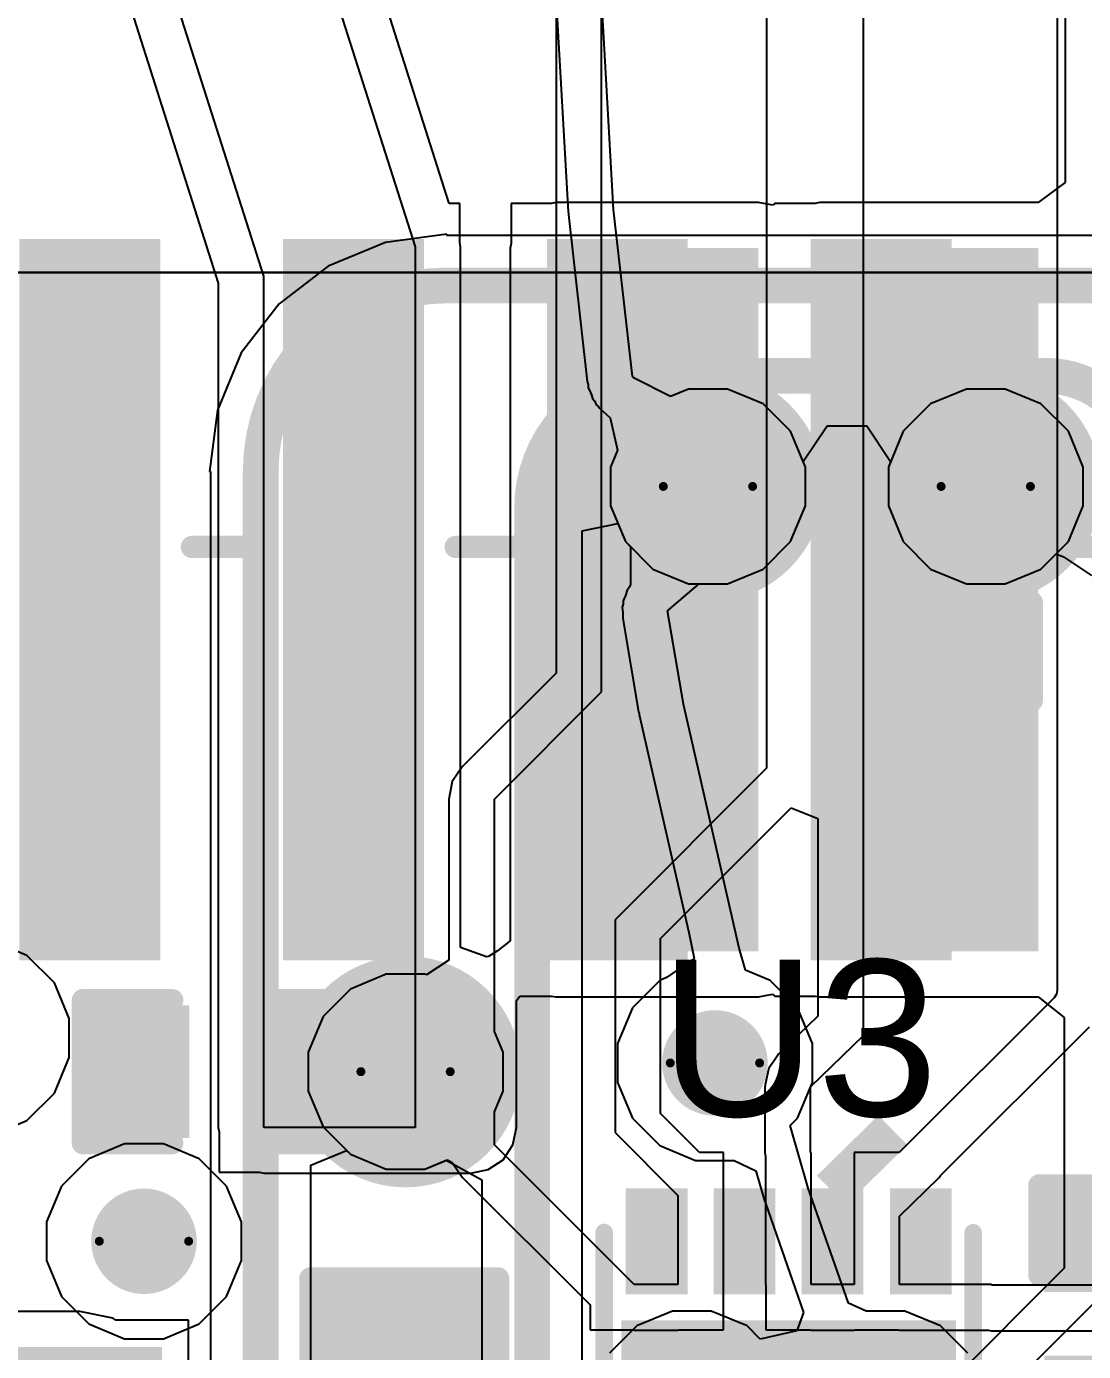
# Model space of a CAD drawing. Header units: inches. Extents: x -30 to 282, y -86 to 78.
# Drawn here: x -18.51 to -12.5, y -53.89 to -46.35 of the extents above; entities that cross this region are included whole.
import ezdxf

# ---------------------------------------------------------------- set-up
doc = ezdxf.new("R2010")
doc.units = ezdxf.units.IN
for name, color, linetype in [('Board Outline', 216, 'Continuous'), ('Bottom Layer', 5, 'Continuous'), ('Bottom Overlay', 54, 'Continuous'), ('Bottom Paste', 16, 'Continuous'), ('Bottom Solder', 6, 'Continuous'), ('Dimensions', 6, 'Continuous'), ('Drill Drawing', 1, 'Continuous'), ('GND 01', 76, 'Continuous'), ('GND 02', 16, 'Continuous'), ('Pad Holes', 156, 'Continuous'), ('PWR', 156, 'Continuous'), ('SIG 01', 90, 'Continuous'), ('Top Layer', 1, 'Continuous'), ('Top Overlay', 2, 'Continuous'), ('Top Paste', 8, 'Continuous'), ('Top Solder', 216, 'Continuous'), ('Via Holes', 16, 'Continuous')]:
    doc.layers.add(name, color=color, linetype=linetype)
doc.styles.add('Arial', font='', dxfattribs={"height": 0.2})
doc.styles.get('Arial').set_extended_font_data('Arial')

# ---------------------------------------------------------------- blocks, each defined once
blk = doc.blocks.new('C___0402_B_13')
at = {"layer": 'Bottom Layer'}
for points in [[(-0.2413, 0.3175), (-0.2413, -0.3175), (-0.6985, -0.3175), (-0.6985, 0.3175)], [(0.6985, 0.3175), (0.6985, -0.3175), (0.2413, -0.3175), (0.2413, 0.3175)]]:
    blk.add_hatch(color=5, dxfattribs=at).paths.add_polyline_path(points)
at = {"layer": 'Bottom Paste'}
for points in [[(-0.2413, 0.3175), (-0.2413, -0.3175), (-0.6985, -0.3175), (-0.6985, 0.3175)], [(0.6985, 0.3175), (0.6985, -0.3175), (0.2413, -0.3175), (0.2413, 0.3175)]]:
    blk.add_hatch(color=16, dxfattribs=at).paths.add_polyline_path(points)
at = {"layer": 'Bottom Solder'}
for points in [[(-0.1813, 0.3775), (-0.1813, -0.3775), (-0.7585, -0.3775), (-0.7585, 0.3775)], [(0.7585, 0.3775), (0.7585, -0.3775), (0.1813, -0.3775), (0.1813, 0.3775)]]:
    blk.add_hatch(color=6, dxfattribs=at).paths.add_polyline_path(points)
at = {"layer": 'Bottom Overlay', "const_width": 0.127}
for points in [[(-0.7874, 0.4064), (-0.2794, 0.4064)], [(-0.7874, -0.4064), (-0.7874, 0.4064)], [(0.2794, 0.4064), (0.7874, 0.4064)], [(0.7874, -0.4064), (0.7874, 0.4064)], [(-0.7874, -0.4064), (-0.2794, -0.4064)], [(0.2794, -0.4064), (0.7874, -0.4064)]]:
    blk.add_lwpolyline(points, dxfattribs=at)
at = {"layer": 'Bottom Overlay', "const_width": 0.0635}
for points in [[(-0.8191, 0.4064, 1), (-0.7556, 0.4064, 1)], [(-0.8191, 0.4064, 1), (-0.7556, 0.4064, 1)], [(-0.3111, 0.4064, 1), (-0.2477, 0.4064, 1)], [(0.2477, 0.4064, 1), (0.3111, 0.4064, 1)], [(0.7556, 0.4064, 1), (0.8191, 0.4064, 1)], [(0.7556, 0.4064, 1), (0.8191, 0.4064, 1)], [(-0.8191, -0.4064, 1), (-0.7556, -0.4064, 1)], [(-0.8191, -0.4064, 1), (-0.7556, -0.4064, 1)], [(-0.3111, -0.4064, 1), (-0.2477, -0.4064, 1)], [(0.2477, -0.4064, 1), (0.3111, -0.4064, 1)], [(0.7556, -0.4064, 1), (0.8191, -0.4064, 1)], [(0.7556, -0.4064, 1), (0.8191, -0.4064, 1)]]:
    blk.add_lwpolyline(points, format="xyb", close=True, dxfattribs=at)
blk = doc.blocks.new('B6B_ZR_SM4_TF_LF__SN__B_37')
at = {"layer": 'Bottom Layer'}
for points in [[(-4.1001, 3.2749), (-3.4001, 3.2749), (-3.4001, -0.725), (-4.1001, -0.725)], [(-2.5999, 3.2749), (-1.8999, 3.2749), (-1.8999, -0.725), (-2.5999, -0.725)], [(-1.1001, 3.2749), (-0.4001, 3.2749), (-0.4001, -0.725), (-1.1001, -0.725)], [(0.4001, 3.2749), (1.1001, 3.2749), (1.1001, -0.725), (0.4001, -0.725)]]:
    blk.add_hatch(color=5, dxfattribs=at).paths.add_polyline_path(points)
at = {"layer": 'Bottom Overlay'}
blk.add_hatch(color=54, dxfattribs=at).paths.add_polyline_path([(-4.5936, 1.7095), (-4.5936, 1.4174), (-4.4031, 1.4174), (-4.4031, 1.7095)])
at = {"layer": 'Bottom Paste'}
for points in [[(-4.1001, 3.2749), (-3.4001, 3.2749), (-3.4001, -0.725), (-4.1001, -0.725)], [(-2.5999, 3.2749), (-1.8999, 3.2749), (-1.8999, -0.725), (-2.5999, -0.725)], [(-1.1001, 3.2749), (-0.4001, 3.2749), (-0.4001, -0.725), (-1.1001, -0.725)], [(0.4001, 3.2749), (1.1001, 3.2749), (1.1001, -0.725), (0.4001, -0.725)]]:
    blk.add_hatch(color=16, dxfattribs=at).paths.add_polyline_path(points)
at = {"layer": 'Bottom Solder'}
for points in [[(-4.1509, 3.3257), (-3.3493, 3.3257), (-3.3493, -0.7758), (-4.1509, -0.7758)], [(-2.6507, 3.3257), (-1.8491, 3.3257), (-1.8491, -0.7758), (-2.6507, -0.7758)], [(-1.1509, 3.3257), (-0.3493, 3.3257), (-0.3493, -0.7758), (-1.1509, -0.7758)], [(0.3493, 3.3257), (1.1509, 3.3257), (1.1509, -0.7758), (0.3493, -0.7758)]]:
    blk.add_hatch(color=6, dxfattribs=at).paths.add_polyline_path(points)
at = {"layer": 'Bottom Overlay', "const_width": 0.127}
for points in [[(-4.6063, 1.8492), (-4.6063, 1.2904)], [(-4.3269, 1.5698), (-4.6063, 1.8492)], [(-4.3269, 1.5698), (-4.6063, 1.2904)], [(-4.3311, 0.9749), (-6, 0.9749)], [(-2.8311, 0.9749), (-3.1688, 0.9749)], [(-1.3311, 0.9749), (-1.6689, 0.9749)], [(0.1689, 0.9749), (-0.1689, 0.9749)]]:
    blk.add_lwpolyline(points, dxfattribs=at)
at = {"layer": 'Bottom Overlay', "const_width": 0.0635}
for points in [[(-4.638, 1.8492, 1), (-4.5745, 1.8492, 1)], [(-4.638, 1.8492, 1), (-4.5745, 1.8492, 1)], [(-4.3586, 1.5698, 1), (-4.2951, 1.5698, 1)], [(-4.3586, 1.5698, 1), (-4.2951, 1.5698, 1)], [(-4.638, 1.2904, 1), (-4.5745, 1.2904, 1)], [(-4.638, 1.2904, 1), (-4.5745, 1.2904, 1)], [(-4.3628, 0.9749, 1), (-4.2993, 0.9749, 1)], [(-3.2006, 0.9749, 1), (-3.1371, 0.9749, 1)], [(-2.8628, 0.9749, 1), (-2.7993, 0.9749, 1)], [(-1.7006, 0.9749, 1), (-1.6371, 0.9749, 1)], [(-1.3628, 0.9749, 1), (-1.2993, 0.9749, 1)], [(-0.2006, 0.9749, 1), (-0.1371, 0.9749, 1)], [(0.1371, 0.9749, 1), (0.2006, 0.9749, 1)]]:
    blk.add_lwpolyline(points, format="xyb", close=True, dxfattribs=at)
blk = doc.blocks.new('SC_70_5_82')
at = {"layer": 'Top Layer'}
for points in [[(-1.315, 0.84), (-0.585, 0.84), (-0.585, 0.46), (-1.315, 0.46)], [(0.585, 0.84), (1.315, 0.84), (1.315, 0.46), (0.585, 0.46)], [(-1.315, 0.19), (-0.585, 0.19), (-0.585, -0.19), (-1.315, -0.19)], [(-1.315, -0.46), (-0.585, -0.46), (-0.585, -0.84), (-1.315, -0.84)], [(0.585, -0.46), (1.315, -0.46), (1.315, -0.84), (0.585, -0.84)]]:
    blk.add_hatch(color=1, dxfattribs=at).paths.add_polyline_path(points)
at = {"layer": 'Top Paste'}
for points in [[(-1.315, 0.84), (-0.585, 0.84), (-0.585, 0.46), (-1.315, 0.46)], [(0.585, 0.84), (1.315, 0.84), (1.315, 0.46), (0.585, 0.46)], [(-1.315, 0.19), (-0.585, 0.19), (-0.585, -0.19), (-1.315, -0.19)], [(-1.315, -0.46), (-0.585, -0.46), (-0.585, -0.84), (-1.315, -0.84)], [(0.585, -0.46), (1.315, -0.46), (1.315, -0.84), (0.585, -0.84)]]:
    blk.add_hatch(color=8, dxfattribs=at).paths.add_polyline_path(points)
at = {"layer": 'Top Solder'}
for points in [[(-1.4166, 0.9416), (-0.4834, 0.9416), (-0.4834, 0.3584), (-1.4166, 0.3584)], [(0.4834, 0.9416), (1.4166, 0.9416), (1.4166, 0.3584), (0.4834, 0.3584)], [(-1.4166, 0.2916), (-0.4834, 0.2916), (-0.4834, -0.2916), (-1.4166, -0.2916)], [(-1.4166, -0.3584), (-0.4834, -0.3584), (-0.4834, -0.9416), (-1.4166, -0.9416)], [(0.4834, -0.3584), (1.4166, -0.3584), (1.4166, -0.9416), (0.4834, -0.9416)]]:
    blk.add_hatch(color=216, dxfattribs=at).paths.add_polyline_path(points)
at = {"layer": 'Top Overlay', "const_width": 0.127}
for points in [[(0.4572, 1.0414), (-0.4572, 1.0414)], [(-1.4478, 0.6604), (-1.5748, 0.7874)], [(-1.5748, 0.7874), (-1.5748, 0.5334)], [(-1.4478, 0.6604), (-1.5748, 0.5334)], [(0.4572, -1.0414), (-0.4572, -1.0414)]]:
    blk.add_lwpolyline(points, dxfattribs=at)
at = {"layer": 'Top Overlay', "const_width": 0.0635}
for points in [[(-0.4889, 1.0414, 1), (-0.4254, 1.0414, 1)], [(0.4254, 1.0414, 1), (0.4889, 1.0414, 1)], [(-1.6065, 0.7874, 1), (-1.543, 0.7874, 1)], [(-1.6065, 0.7874, 1), (-1.543, 0.7874, 1)], [(-1.4795, 0.6604, 1), (-1.416, 0.6604, 1)], [(-1.4795, 0.6604, 1), (-1.416, 0.6604, 1)], [(-1.6065, 0.5334, 1), (-1.543, 0.5334, 1)], [(-1.6065, 0.5334, 1), (-1.543, 0.5334, 1)], [(-0.4889, -1.0414, 1), (-0.4254, -1.0414, 1)], [(0.4254, -1.0414, 1), (0.4889, -1.0414, 1)]]:
    blk.add_lwpolyline(points, format="xyb", close=True, dxfattribs=at)
blk = doc.blocks.new('WSON_8_2_2__85')
at = {"layer": 'Bottom Solder'}
h = blk.add_hatch(color=6, dxfattribs=at)
edge = h.paths.add_edge_path()
edge.add_arc((0, 0.55), 0.1016, 0, 360)
h = blk.add_hatch(color=6, dxfattribs=at)
edge = h.paths.add_edge_path()
edge.add_arc((0, -0.55), 0.1016, 0, 360)
at = {"layer": 'Pad Holes'}
h = blk.add_hatch(color=7, dxfattribs=at)
edge = h.paths.add_edge_path()
edge.add_arc((0, 0.55), 0.15, 0, 360)
h = blk.add_hatch(color=7, dxfattribs=at)
edge = h.paths.add_edge_path()
edge.add_arc((0, -0.55), 0.15, 0, 360)
at = {"layer": 'PWR'}
h = blk.add_hatch(color=156, dxfattribs=at)
edge = h.paths.add_edge_path()
edge.add_arc((0, 0.55), 0.3, 0, 360)
h = blk.add_hatch(color=156, dxfattribs=at)
edge = h.paths.add_edge_path()
edge.add_arc((0, -0.55), 0.3, 0, 360)
at = {"layer": 'SIG 01'}
h = blk.add_hatch(color=90, dxfattribs=at)
edge = h.paths.add_edge_path()
edge.add_arc((0, 0.55), 0.3, 0, 360)
h = blk.add_hatch(color=90, dxfattribs=at)
edge = h.paths.add_edge_path()
edge.add_arc((0, -0.55), 0.3, 0, 360)
at = {"layer": 'Top Layer'}
for points in [[(-0.6994, 0.8762), (-0.6994, 0.6262), (-1.1994, 0.6262), (-1.1994, 0.8762)], [(0.45, -0.9), (-0.45, -0.9), (-0.45, 0.9), (0.45, 0.9)], [(0.7006, 0.6254), (0.7006, 0.8754), (1.2006, 0.8754), (1.2006, 0.6254)], [(-0.7006, 0.3766), (-0.7006, 0.1266), (-1.2006, 0.1266), (-1.2006, 0.3766)], [(0.7006, 0.1258), (0.7006, 0.3758), (1.2006, 0.3758), (1.2006, 0.1258)], [(-0.7004, -0.1258), (-0.7004, -0.3758), (-1.2004, -0.3758), (-1.2004, -0.1258)], [(0.7006, -0.3738), (0.7006, -0.1238), (1.2006, -0.1238), (1.2006, -0.3738)], [(-0.7006, -0.6259), (-0.7006, -0.876), (-1.2006, -0.876), (-1.2006, -0.6259)], [(0.7006, -0.8762), (0.7006, -0.6262), (1.2006, -0.6262), (1.2006, -0.8762)]]:
    blk.add_hatch(color=1, dxfattribs=at).paths.add_polyline_path(points)
h = blk.add_hatch(color=1, dxfattribs=at)
edge = h.paths.add_edge_path()
edge.add_arc((0, 0.55), 0.3, 0, 360)
h = blk.add_hatch(color=1, dxfattribs=at)
edge = h.paths.add_edge_path()
edge.add_arc((0, -0.55), 0.3, 0, 360)
at = {"layer": 'Top Paste'}
for points in [[(-0.6994, 0.8762), (-0.6994, 0.6262), (-1.1994, 0.6262), (-1.1994, 0.8762)], [(0.45, -0.9), (-0.45, -0.9), (-0.45, 0.9), (0.45, 0.9)], [(0.7006, 0.6254), (0.7006, 0.8754), (1.2006, 0.8754), (1.2006, 0.6254)], [(-0.7006, 0.3766), (-0.7006, 0.1266), (-1.2006, 0.1266), (-1.2006, 0.3766)], [(0.7006, 0.1258), (0.7006, 0.3758), (1.2006, 0.3758), (1.2006, 0.1258)], [(-0.7004, -0.1258), (-0.7004, -0.3758), (-1.2004, -0.3758), (-1.2004, -0.1258)], [(0.7006, -0.3738), (0.7006, -0.1238), (1.2006, -0.1238), (1.2006, -0.3738)], [(-0.7006, -0.6259), (-0.7006, -0.876), (-1.2006, -0.876), (-1.2006, -0.6259)], [(0.7006, -0.8762), (0.7006, -0.6262), (1.2006, -0.6262), (1.2006, -0.8762)]]:
    blk.add_hatch(color=8, dxfattribs=at).paths.add_polyline_path(points)
at = {"layer": 'Top Solder'}
for points in [[(-0.6486, 0.927), (-0.6486, 0.5754), (-1.2502, 0.5754), (-1.2502, 0.927)], [(0.5008, -0.9508), (-0.5008, -0.9508), (-0.5008, 0.9508), (0.5008, 0.9508)], [(0.6498, 0.5746), (0.6498, 0.9262), (1.2514, 0.9262), (1.2514, 0.5746)], [(-0.6498, 0.4274), (-0.6498, 0.0758), (-1.2514, 0.0758), (-1.2514, 0.4274)], [(0.6498, 0.075), (0.6498, 0.4266), (1.2514, 0.4266), (1.2514, 0.075)], [(-0.6496, -0.075), (-0.6496, -0.4266), (-1.2512, -0.4266), (-1.2512, -0.075)], [(0.6498, -0.4246), (0.6498, -0.073), (1.2514, -0.073), (1.2514, -0.4246)], [(-0.6498, -0.5751), (-0.6498, -0.9268), (-1.2514, -0.9268), (-1.2514, -0.5751)], [(0.6498, -0.927), (0.6498, -0.5754), (1.2514, -0.5754), (1.2514, -0.927)]]:
    blk.add_hatch(color=216, dxfattribs=at).paths.add_polyline_path(points)
h = blk.add_hatch(color=216, dxfattribs=at)
edge = h.paths.add_edge_path()
edge.add_arc((0, 0.55), 0.4016, 0, 360)
h = blk.add_hatch(color=216, dxfattribs=at)
edge = h.paths.add_edge_path()
edge.add_arc((0, -0.55), 0.4016, 0, 360)
at = {"layer": 'Top Overlay'}
for points, const_width in [([(-0.9997, 1.0492), (1.0003, 1.0492)], 0.1), ([(-1.4574, 0.9036), (-1.3304, 0.7766)], 0.127), ([(-1.4574, 0.9036), (-1.4574, 0.6496)], 0.127), ([(-1.3304, 0.7766), (-1.4574, 0.6496)], 0.127), ([(0.999, -1.0489), (-1.001, -1.0489)], 0.1)]:
    blk.add_lwpolyline(points, dxfattribs=dict(at, const_width=const_width))
for points, const_width in [([(-1.0247, 1.0492, 1), (-0.9747, 1.0492, 1)], 0.05), ([(0.9753, 1.0492, 1), (1.0253, 1.0492, 1)], 0.05), ([(-1.4891, 0.9036, 1), (-1.4256, 0.9036, 1)], 0.0635), ([(-1.4891, 0.9036, 1), (-1.4256, 0.9036, 1)], 0.0635), ([(-1.3621, 0.7766, 1), (-1.2986, 0.7766, 1)], 0.0635), ([(-1.3621, 0.7766, 1), (-1.2986, 0.7766, 1)], 0.0635), ([(-1.4891, 0.6496, 1), (-1.4256, 0.6496, 1)], 0.0635), ([(-1.4891, 0.6496, 1), (-1.4256, 0.6496, 1)], 0.0635), ([(-1.0259, -1.0489, 1), (-0.976, -1.0489, 1)], 0.05), ([(0.974, -1.0489, 1), (1.024, -1.0489, 1)], 0.05)]:
    blk.add_lwpolyline(points, format="xyb", close=True, dxfattribs=dict(at, const_width=const_width))
blk = doc.blocks.new('R___0603_103')
at = {"layer": 'Top Layer'}
for points in [[(-0.381, 0.4445), (-0.381, -0.4445), (-1.143, -0.4445), (-1.143, 0.4445)], [(1.143, 0.4445), (1.143, -0.4445), (0.381, -0.4445), (0.381, 0.4445)]]:
    blk.add_hatch(color=1, dxfattribs=at).paths.add_polyline_path(points)
at = {"layer": 'Top Paste'}
for points in [[(-0.381, 0.4445), (-0.381, -0.4445), (-1.143, -0.4445), (-1.143, 0.4445)], [(1.143, 0.4445), (1.143, -0.4445), (0.381, -0.4445), (0.381, 0.4445)]]:
    blk.add_hatch(color=8, dxfattribs=at).paths.add_polyline_path(points)
at = {"layer": 'Top Solder'}
for points in [[(-0.2794, 0.5461), (-0.2794, -0.5461), (-1.2446, -0.5461), (-1.2446, 0.5461)], [(1.2446, 0.5461), (1.2446, -0.5461), (0.2794, -0.5461), (0.2794, 0.5461)]]:
    blk.add_hatch(color=216, dxfattribs=at).paths.add_polyline_path(points)
at = {"layer": 'Top Overlay', "const_width": 0.127}
for points in [[(-1.2192, -0.5334), (-1.2192, 0.5334)], [(1.2192, 0.5334), (-1.2192, 0.5334)], [(1.2192, -0.5334), (1.2192, 0.5334)], [(1.2192, -0.5334), (-1.2192, -0.5334)]]:
    blk.add_lwpolyline(points, dxfattribs=at)
at = {"layer": 'Top Overlay', "const_width": 0.0635}
for points in [[(-1.2509, 0.5334, 1), (-1.1874, 0.5334, 1)], [(-1.2509, 0.5334, 1), (-1.1874, 0.5334, 1)], [(1.1875, 0.5334, 1), (1.251, 0.5334, 1)], [(1.1875, 0.5334, 1), (1.251, 0.5334, 1)], [(-1.2509, -0.5334, 1), (-1.1874, -0.5334, 1)], [(-1.2509, -0.5334, 1), (-1.1874, -0.5334, 1)], [(1.1874, -0.5334, 1), (1.251, -0.5334, 1)], [(1.1874, -0.5334, 1), (1.251, -0.5334, 1)]]:
    blk.add_lwpolyline(points, format="xyb", close=True, dxfattribs=at)
blk = doc.blocks.new('C___0402_146')
at = {"layer": 'Top Layer'}
for points in [[(-0.6985, -0.3175), (-0.6985, 0.3175), (-0.2413, 0.3175), (-0.2413, -0.3175)], [(0.2413, -0.3175), (0.2413, 0.3175), (0.6985, 0.3175), (0.6985, -0.3175)]]:
    blk.add_hatch(color=1, dxfattribs=at).paths.add_polyline_path(points)
at = {"layer": 'Top Paste'}
for points in [[(-0.6985, -0.3175), (-0.6985, 0.3175), (-0.2413, 0.3175), (-0.2413, -0.3175)], [(0.2413, -0.3175), (0.2413, 0.3175), (0.6985, 0.3175), (0.6985, -0.3175)]]:
    blk.add_hatch(color=8, dxfattribs=at).paths.add_polyline_path(points)
at = {"layer": 'Top Solder'}
for points in [[(-0.7585, -0.3775), (-0.7585, 0.3775), (-0.1813, 0.3775), (-0.1813, -0.3775)], [(0.1813, -0.3775), (0.1813, 0.3775), (0.7585, 0.3775), (0.7585, -0.3775)]]:
    blk.add_hatch(color=216, dxfattribs=at).paths.add_polyline_path(points)
at = {"layer": 'Top Overlay', "const_width": 0.127}
for points in [[(-0.7874, 0.4064), (-0.7874, -0.4064)], [(-0.7874, 0.4064), (-0.2794, 0.4064)], [(0.7874, 0.4064), (0.2794, 0.4064)], [(0.7874, 0.4064), (0.7874, -0.4064)], [(-0.2794, -0.4064), (-0.7874, -0.4064)], [(0.2794, -0.4064), (0.7874, -0.4064)]]:
    blk.add_lwpolyline(points, dxfattribs=at)
at = {"layer": 'Top Overlay', "const_width": 0.0635}
for points in [[(-0.8191, 0.4064, 1), (-0.7556, 0.4064, 1)], [(-0.8191, 0.4064, 1), (-0.7556, 0.4064, 1)], [(-0.3112, 0.4064, 1), (-0.2477, 0.4064, 1)], [(0.2476, 0.4064, 1), (0.3111, 0.4064, 1)], [(0.7556, 0.4064, 1), (0.8191, 0.4064, 1)], [(0.7556, 0.4064, 1), (0.8191, 0.4064, 1)], [(-0.8191, -0.4064, 1), (-0.7556, -0.4064, 1)], [(-0.8191, -0.4064, 1), (-0.7556, -0.4064, 1)], [(-0.3112, -0.4064, 1), (-0.2477, -0.4064, 1)], [(0.2477, -0.4064, 1), (0.3111, -0.4064, 1)], [(0.7556, -0.4064, 1), (0.8191, -0.4064, 1)], [(0.7556, -0.4064, 1), (0.8191, -0.4064, 1)]]:
    blk.add_lwpolyline(points, format="xyb", close=True, dxfattribs=at)

msp = doc.modelspace()

# ---------------------------------------------------------------- hatches: boundary and pattern name
at = {"layer": 'Bottom Layer'}
for points in [[(-15.4992, -51.6114), (-14.3465, -51.6114), (-14.3465, -47.6114), (-15.4992, -47.6114)], [(-13.9991, -51.6114), (-12.7556, -51.6114), (-12.7556, -47.6114), (-13.9991, -47.6114)], [(-17.1595, -52.6128), (-15.9819, -52.6128), (-15.9819, -51.8898), (-17.1595, -51.8898)]]:
    msp.add_hatch(color=5, dxfattribs=at).paths.add_polyline_path(points)
h = msp.add_hatch(color=5, dxfattribs=at)
edge = h.paths.add_edge_path()
edge.add_arc((-14.6338, -48.9672), 0.3, 0, 360)
h = msp.add_hatch(color=5, dxfattribs=at)
edge = h.paths.add_edge_path()
edge.add_arc((-13.0541, -48.9672), 0.3, 0, 360)
h = msp.add_hatch(color=5, dxfattribs=at)
edge = h.paths.add_edge_path()
edge.add_arc((-14.5941, -52.2459), 0.3, 0, 360)
h = msp.add_hatch(color=5, dxfattribs=at)
edge = h.paths.add_edge_path()
edge.add_arc((-16.3532, -52.2953), 0.3, 0, 360)
h = msp.add_hatch(color=5, dxfattribs=at)
edge = h.paths.add_edge_path()
edge.add_arc((-17.8408, -53.2598), 0.3, 0, 360)
at = {"layer": 'GND 01'}
h = msp.add_hatch(color=76, dxfattribs=at)
edge = h.paths.add_edge_path()
edge.add_arc((-14.6338, -48.9672), 0.658, 0, 360)
h = msp.add_hatch(color=76, dxfattribs=at)
edge = h.paths.add_edge_path()
edge.add_arc((-13.0541, -48.9672), 0.658, 0, 360)
h = msp.add_hatch(color=76, dxfattribs=at)
edge = h.paths.add_edge_path()
edge.add_arc((-16.3532, -52.2953), 0.658, 0, 360)
at = {"layer": 'GND 02'}
h = msp.add_hatch(color=16, dxfattribs=at)
edge = h.paths.add_edge_path()
edge.add_arc((-14.6338, -48.9672), 0.658, 0, 360)
h = msp.add_hatch(color=16, dxfattribs=at)
edge = h.paths.add_edge_path()
edge.add_arc((-13.0541, -48.9672), 0.658, 0, 360)
h = msp.add_hatch(color=16, dxfattribs=at)
edge = h.paths.add_edge_path()
edge.add_arc((-16.3532, -52.2953), 0.658, 0, 360)
at = {"layer": 'PWR'}
h = msp.add_hatch(color=156, dxfattribs=at)
edge = h.paths.add_edge_path()
edge.add_arc((-14.6338, -48.9672), 0.3, 0, 360)
h = msp.add_hatch(color=156, dxfattribs=at)
edge = h.paths.add_edge_path()
edge.add_arc((-13.0541, -48.9672), 0.3, 0, 360)
h = msp.add_hatch(color=156, dxfattribs=at)
edge = h.paths.add_edge_path()
edge.add_arc((-14.5941, -52.2459), 0.3, 0, 360)
h = msp.add_hatch(color=156, dxfattribs=at)
edge = h.paths.add_edge_path()
edge.add_arc((-16.3532, -52.2953), 0.3, 0, 360)
h = msp.add_hatch(color=156, dxfattribs=at)
edge = h.paths.add_edge_path()
edge.add_arc((-17.8408, -53.2598), 0.3, 0, 360)
at = {"layer": 'SIG 01'}
h = msp.add_hatch(color=90, dxfattribs=at)
edge = h.paths.add_edge_path()
edge.add_arc((-14.6338, -48.9672), 0.3, 0, 360)
h = msp.add_hatch(color=90, dxfattribs=at)
edge = h.paths.add_edge_path()
edge.add_arc((-13.0541, -48.9672), 0.3, 0, 360)
h = msp.add_hatch(color=90, dxfattribs=at)
edge = h.paths.add_edge_path()
edge.add_arc((-14.5941, -52.2459), 0.3, 0, 360)
h = msp.add_hatch(color=90, dxfattribs=at)
edge = h.paths.add_edge_path()
edge.add_arc((-16.3532, -52.2953), 0.3, 0, 360)
h = msp.add_hatch(color=90, dxfattribs=at)
edge = h.paths.add_edge_path()
edge.add_arc((-17.8408, -53.2598), 0.3, 0, 360)
at = {"layer": 'Top Layer'}
h = msp.add_hatch(color=1, dxfattribs=at)
edge = h.paths.add_edge_path()
edge.add_arc((-14.6338, -48.9672), 0.3, 0, 360)
h = msp.add_hatch(color=1, dxfattribs=at)
edge = h.paths.add_edge_path()
edge.add_arc((-13.0541, -48.9672), 0.3, 0, 360)
h = msp.add_hatch(color=1, dxfattribs=at)
edge = h.paths.add_edge_path()
edge.add_arc((-14.5941, -52.2459), 0.3, 0, 360)
h = msp.add_hatch(color=1, dxfattribs=at)
edge = h.paths.add_edge_path()
edge.add_arc((-16.3532, -52.2953), 0.3, 0, 360)
msp.add_hatch(color=1, dxfattribs=at).paths.add_polyline_path([(-14.0143, -52.8868), (-13.8496, -53.0548), (-13.5, -52.712), (-13.6648, -52.544)])
h = msp.add_hatch(color=1, dxfattribs=at)
edge = h.paths.add_edge_path()
edge.add_arc((-17.8408, -53.2598), 0.3, 0, 360)
at = {"layer": 'Via Holes'}
h = msp.add_hatch(color=7, dxfattribs=at)
edge = h.paths.add_edge_path()
edge.add_arc((-14.6338, -48.9672), 0.15, 0, 360)
h = msp.add_hatch(color=7, dxfattribs=at)
edge = h.paths.add_edge_path()
edge.add_arc((-13.0541, -48.9672), 0.15, 0, 360)
h = msp.add_hatch(color=7, dxfattribs=at)
edge = h.paths.add_edge_path()
edge.add_arc((-14.5941, -52.2459), 0.15, 0, 360)
h = msp.add_hatch(color=7, dxfattribs=at)
edge = h.paths.add_edge_path()
edge.add_arc((-16.3532, -52.2953), 0.15, 0, 360)
h = msp.add_hatch(color=7, dxfattribs=at)
edge = h.paths.add_edge_path()
edge.add_arc((-17.8408, -53.2598), 0.15, 0, 360)

# ---------------------------------------------------------------- linework, layer by layer
at = {"layer": 'Board Outline', "const_width": 0.254}
msp.add_lwpolyline([(37.4947, -16.4465, -2.502525), (-17.2929, -16.4465)], format="xyb", dxfattribs=at)
at = {"layer": 'Bottom Layer'}
for p, q in [((-16.1061, -47.3574), (-17.3722, -43.3772)), ((-17.6311, -43.4174), (-16.2991, -47.6049)), ((-17.1595, -47.7718), (-18.4978, -43.5646)), ((-18.7446, -43.6431), (-17.4185, -47.812)), ((-12.603, -45.6575), (-12.603, -47.2385)), ((-12.603, -47.2385), (-12.7554, -47.3524)), ((-16.0451, -47.3574), (-16.1061, -47.3574)), ((-16.0451, -47.58), (-16.0451, -47.3574)), ((-15.5242, -47.3574), (-15.7532, -47.3574)), ((-15.7532, -47.3574), (-15.7532, -47.5864)), ((-15.4992, -47.3524), (-15.5242, -47.3574)), ((-14.3465, -47.3524), (-15.4992, -47.3524)), ((-14.2664, -47.3683), (-14.3465, -47.3524)), ((-14.2531, -47.3574), (-14.2664, -47.3683)), ((-14.0241, -47.3574), (-14.2531, -47.3574)), ((-14.2531, -47.3574), (-14.2531, -47.3574)), ((-13.9991, -47.3524), (-14.0241, -47.3574)), ((-12.7556, -47.3524), (-13.9991, -47.3524)), ((-12.7554, -47.3524), (-12.7556, -47.3524)), ((-16.2991, -47.6049), (-16.2991, -52.6128)), ((-16.0401, -47.6049), (-16.0451, -47.58)), ((-16.0401, -51.5896), (-16.0401, -47.6049)), ((-15.7532, -47.5864), (-15.7582, -47.6114)), ((-15.7582, -47.6114), (-15.7582, -51.5505)), ((-17.1595, -52.6128), (-17.1595, -47.7718)), ((-17.4185, -47.812), (-17.4185, -51.8898)), ((-15.8925, -51.6425), (-16.0401, -51.5896)), ((-15.8301, -51.6082), (-15.8825, -51.6402)), ((-15.7582, -51.5505), (-15.8301, -51.6082)), ((-15.8825, -51.6402), (-15.8925, -51.6425)), ((-17.4185, -51.8898), (-17.4185, -52.6128)), ((-15.7229, -51.8898), (-15.7028, -51.8654)), ((-15.7229, -51.9147), (-15.7229, -51.8898)), ((-15.7229, -52.6128), (-15.7229, -51.9147)), ((-15.7028, -51.8654), (-15.5242, -51.8654)), ((-15.5242, -51.8654), (-15.4992, -51.8703)), ((-15.4992, -51.8703), (-14.3465, -51.8703)), ((-14.3465, -51.8703), (-14.2664, -51.8544)), ((-14.2664, -51.8544), (-14.2531, -51.8654)), ((-14.2531, -51.8654), (-14.2531, -51.8654)), ((-14.2531, -51.8654), (-14.0241, -51.8654)), ((-14.0241, -51.8654), (-13.9991, -51.8703)), ((-13.9991, -51.8703), (-12.7556, -51.8703)), ((-12.7556, -51.8703), (-12.608, -51.9876)), ((-12.608, -51.9876), (-12.608, -53.4127)), ((-17.4185, -52.6128), (-17.4135, -52.6379)), ((-17.4135, -52.6379), (-17.4135, -52.8668)), ((-16.2991, -52.6128), (-17.1595, -52.6128)), ((-15.7426, -52.7119), (-15.7229, -52.6128)), ((-15.7987, -52.796), (-15.7426, -52.7119)), ((-15.8828, -52.8521), (-15.7987, -52.796)), ((-17.4135, -52.8668), (-17.1845, -52.8668)), ((-17.1845, -52.8668), (-17.1595, -52.8718)), ((-17.1595, -52.8718), (-15.9819, -52.8718)), ((-15.9819, -52.8718), (-15.8828, -52.8521)), ((-12.608, -53.4127), (-13.5678, -54.3724)), ((-13.4605, -54.6314), (-12.349, -53.5199))]:
    msp.add_line(p, q, dxfattribs=at)
at = {"layer": 'Dimensions', "const_width": 0.0127}
msp.add_lwpolyline([(-25.3991, -47.75), (-9.3991, -47.75)], dxfattribs=at)
at = {"layer": 'Drill Drawing'}
for points, const_width in [([(-14.3798, -48.9672, 1), (-14.8878, -48.9672, 1)], 0.0508), ([(-12.8001, -48.9672, 1), (-13.3081, -48.9672, 1)], 0.0508), ([(-14.9005, -48.9672, 1), (-14.8751, -48.9672, 1)], 0.0254), ([(-14.3925, -48.9672, 1), (-14.3671, -48.9672, 1)], 0.0254), ([(-13.3208, -48.9672, 1), (-13.2954, -48.9672, 1)], 0.0254), ([(-12.8128, -48.9672, 1), (-12.7874, -48.9672, 1)], 0.0254), ([(-14.3401, -52.2459, 1), (-14.8481, -52.2459, 1)], 0.0508), ([(-16.0992, -52.2953, 1), (-16.6072, -52.2953, 1)], 0.0508), ([(-16.6199, -52.2953, 1), (-16.5945, -52.2953, 1)], 0.0254), ([(-16.1119, -52.2953, 1), (-16.0865, -52.2953, 1)], 0.0254), ([(-14.8608, -52.2459, 1), (-14.8354, -52.2459, 1)], 0.0254), ([(-14.3528, -52.2459, 1), (-14.3274, -52.2459, 1)], 0.0254), ([(-17.5868, -53.2598, 1), (-18.0948, -53.2598, 1)], 0.0508), ([(-18.1075, -53.2598, 1), (-18.0821, -53.2598, 1)], 0.0254), ([(-17.5995, -53.2598, 1), (-17.5741, -53.2598, 1)], 0.0254)]:
    msp.add_lwpolyline(points, format="xyb", close=True, dxfattribs=dict(at, const_width=const_width))
at = {"layer": 'PWR'}
for p, q in [((-15.5087, -45.9867), (-15.429, -47.4062)), ((-15.1704, -47.3917), (-15.2501, -45.9722)), ((-15.0633, -48.3423), (-15.1704, -47.3917)), ((-15.429, -47.4062), (-15.4271, -47.4133)), ((-15.4271, -47.4133), (-15.4277, -47.4207)), ((-15.4277, -47.4207), (-15.3206, -48.3713)), ((-15.3206, -48.3713), (-15.3153, -48.3881)), ((-15.0578, -48.3497), (-15.0633, -48.3423)), ((-14.846, -48.4555), (-15.0578, -48.3497)), ((-15.3153, -48.3881), (-15.3144, -48.4058)), ((-15.3144, -48.4058), (-15.3039, -48.4277)), ((-15.3039, -48.4277), (-15.3034, -48.4316)), ((-15.3034, -48.4316), (-15.2988, -48.4397)), ((-15.2988, -48.4397), (-15.2899, -48.4676)), ((-14.744, -48.4132), (-14.846, -48.4555)), ((-14.5236, -48.4132), (-14.744, -48.4132)), ((-14.32, -48.4976), (-14.5236, -48.4132)), ((-13.1643, -48.4132), (-13.3679, -48.4976)), ((-12.9439, -48.4132), (-13.1643, -48.4132)), ((-12.7403, -48.4976), (-12.9439, -48.4132)), ((-15.2899, -48.4676), (-15.2785, -48.4811)), ((-15.2785, -48.4811), (-15.2709, -48.497)), ((-15.2709, -48.497), (-15.2654, -48.5045)), ((-15.2654, -48.5045), (-15.2582, -48.511)), ((-15.2582, -48.511), (-15.2534, -48.5194)), ((-15.2534, -48.5194), (-15.2517, -48.5207)), ((-15.2517, -48.5207), (-15.1894, -48.5764)), ((-14.1641, -48.6534), (-14.32, -48.4976)), ((-13.3679, -48.4976), (-13.5238, -48.6534)), ((-12.5845, -48.6534), (-12.7403, -48.4976)), ((-15.1894, -48.5764), (-15.1483, -48.7617)), ((-14.0798, -48.857), (-14.1641, -48.6534)), ((-13.5238, -48.6534), (-13.6081, -48.857)), ((-12.5001, -48.857), (-12.5845, -48.6534)), ((-15.1483, -48.7617), (-15.1878, -48.857)), ((-15.1878, -48.857), (-15.1878, -49.0774)), ((-14.0798, -49.0774), (-14.0798, -48.857)), ((-13.6081, -48.857), (-13.6081, -49.0774)), ((-12.5001, -49.0774), (-12.5001, -48.857)), ((-15.1878, -49.0774), (-15.1034, -49.281)), ((-14.1641, -49.281), (-14.0798, -49.0774)), ((-13.6081, -49.0774), (-13.5238, -49.281)), ((-12.5845, -49.281), (-12.5001, -49.0774)), ((-15.1034, -49.281), (-15.0737, -49.3108)), ((-15.0737, -49.3108), (-15.0745, -49.5251)), ((-14.32, -49.4369), (-14.1641, -49.281)), ((-13.5238, -49.281), (-13.3679, -49.4369)), ((-12.7403, -49.4369), (-12.5845, -49.281)), ((-14.5236, -49.5212), (-14.32, -49.4369)), ((-13.3679, -49.4369), (-13.1643, -49.5212)), ((-12.9439, -49.5212), (-12.7403, -49.4369)), ((-15.0941, -49.5575), (-15.1027, -49.5882)), ((-15.0823, -49.5425), (-15.0941, -49.5575)), ((-15.0745, -49.5251), (-15.0823, -49.5425)), ((-14.8633, -49.675), (-14.6833, -49.5212)), ((-14.6833, -49.5212), (-14.5236, -49.5212)), ((-13.1643, -49.5212), (-12.9439, -49.5212)), ((-15.1163, -49.6364), (-15.1215, -49.6547)), ((-15.1215, -49.6547), (-15.1177, -49.6864)), ((-15.1158, -49.6174), (-15.1163, -49.6364)), ((-15.1027, -49.5882), (-15.1158, -49.6174)), ((-15.1177, -49.6864), (-15.1186, -49.7184)), ((-15.1186, -49.7184), (-15.0284, -50.2495)), ((-14.7731, -50.2061), (-14.8633, -49.675)), ((-15.0284, -50.2495), (-15.0257, -50.2564)), ((-15.0257, -50.2564), (-15.0255, -50.2638)), ((-14.4567, -51.5923), (-14.7731, -50.2061)), ((-15.0255, -50.2638), (-14.7424, -51.5045)), ((-14.7424, -51.5045), (-14.7124, -51.6521)), ((-18.5061, -51.634), (-18.7097, -51.5497)), ((-14.4204, -51.7182), (-14.4567, -51.5923)), ((-18.3503, -51.7899), (-18.5061, -51.634)), ((-14.7124, -51.6521), (-14.8696, -51.7604)), ((-14.8696, -51.7604), (-14.9079, -51.7763)), ((-14.2802, -51.7763), (-14.4204, -51.7182)), ((-18.2659, -51.9935), (-18.3503, -51.7899)), ((-14.9079, -51.7763), (-15.0637, -51.9321)), ((-14.1244, -51.9321), (-14.2802, -51.7763)), ((-15.0637, -51.9321), (-15.1481, -52.1357)), ((-14.0401, -52.1357), (-14.1244, -51.9321)), ((-18.2659, -52.2139), (-18.2659, -51.9935)), ((-15.1481, -52.1357), (-15.1481, -52.3561)), ((-14.0401, -52.3561), (-14.0401, -52.1357)), ((-18.3503, -52.4175), (-18.2659, -52.2139)), ((-15.1481, -52.3561), (-15.0637, -52.5597)), ((-14.1244, -52.5597), (-14.0401, -52.3561)), ((-18.5061, -52.5733), (-18.3503, -52.4175)), ((-18.7097, -52.6577), (-18.5061, -52.5733)), ((-15.0637, -52.5597), (-14.9079, -52.7156)), ((-14.166, -52.6013), (-14.1244, -52.5597)), ((-14.0631, -52.9584), (-14.166, -52.6013)), ((-17.951, -52.7058), (-18.1546, -52.7902)), ((-17.7306, -52.7058), (-17.951, -52.7058)), ((-17.527, -52.7902), (-17.7306, -52.7058)), ((-14.9079, -52.7156), (-14.7043, -52.7999)), ((-18.1546, -52.7902), (-18.3105, -52.946)), ((-17.3712, -52.946), (-17.527, -52.7902)), ((-14.7043, -52.7999), (-14.4839, -52.7999)), ((-14.4839, -52.7999), (-14.3613, -52.859)), ((-14.3613, -52.859), (-14.312, -53.0301)), ((-18.3105, -52.946), (-18.3948, -53.1496)), ((-17.2868, -53.1496), (-17.3712, -52.946)), ((-13.8344, -53.612), (-14.0631, -52.9584)), ((-14.312, -53.0301), (-14.3086, -53.0367)), ((-14.3086, -53.0367), (-14.3075, -53.044)), ((-14.3075, -53.044), (-14.0906, -53.664)), ((-18.3948, -53.1496), (-18.3948, -53.37)), ((-17.2868, -53.37), (-17.2868, -53.1496)), ((-18.3948, -53.37), (-18.3105, -53.5736)), ((-17.3712, -53.5736), (-17.2868, -53.37)), ((-18.3105, -53.5736), (-18.1546, -53.7295)), ((-17.527, -53.7295), (-17.3712, -53.5736)), ((-13.7351, -53.6565), (-13.8344, -53.612)), ((-14.8351, -53.6565), (-15.0387, -53.7408)), ((-14.6147, -53.6565), (-14.8351, -53.6565)), ((-14.4111, -53.7408), (-14.6147, -53.6565)), ((-14.0906, -53.664), (-14.1291, -53.7699)), ((-13.5147, -53.6565), (-13.7351, -53.6565)), ((-13.3111, -53.7408), (-13.5147, -53.6565)), ((-18.1546, -53.7295), (-17.951, -53.8138)), ((-17.7306, -53.8138), (-17.527, -53.7295)), ((-15.0387, -53.7408), (-15.1946, -53.8966)), ((-14.336, -53.8159), (-14.4111, -53.7408)), ((-14.1291, -53.7699), (-14.336, -53.8159)), ((-13.1552, -53.8966), (-13.3111, -53.7408)), ((-17.951, -53.8138), (-17.7306, -53.8138))]:
    msp.add_line(p, q, dxfattribs=at)
at = {"layer": 'SIG 01'}
for p, q in [((-16.1184, -47.5333), (-16.4677, -47.5793)), ((-16.1184, -47.5393), (-16.1184, -47.5333)), ((-12.1651, -47.5393), (-16.1184, -47.5393)), ((-16.4677, -47.5793), (-16.7933, -47.7141)), ((-16.7933, -47.7141), (-17.0728, -47.9286)), ((-17.0728, -47.9286), (-17.2873, -48.2081)), ((-17.2873, -48.2081), (-17.4221, -48.5337)), ((-17.4221, -48.5337), (-17.4681, -48.883)), ((-14.0926, -48.8261), (-13.9568, -48.6229)), ((-13.9568, -48.6229), (-13.7311, -48.6229)), ((-13.7311, -48.6229), (-13.5953, -48.8261)), ((-14.0798, -48.857), (-14.0926, -48.8261)), ((-13.5953, -48.8261), (-13.6081, -48.857)), ((-17.4681, -48.883), (-17.462, -48.883)), ((-17.462, -48.883), (-17.462, -56.3986)), ((-14.0798, -49.0774), (-14.0798, -48.857)), ((-13.6081, -48.857), (-13.6081, -49.0774)), ((-14.1641, -49.281), (-14.0798, -49.0774)), ((-13.6081, -49.0774), (-13.5238, -49.281)), ((-15.349, -49.2192), (-15.1458, -49.1788)), ((-15.1458, -49.1788), (-15.1034, -49.281)), ((-15.349, -56.2128), (-15.349, -49.2192)), ((-15.1034, -49.281), (-14.9476, -49.4369)), ((-14.32, -49.4369), (-14.1641, -49.281)), ((-13.5238, -49.281), (-13.3679, -49.4369)), ((-12.7403, -49.4369), (-12.6532, -49.3498)), ((-12.6532, -49.3498), (-12.6116, -49.367)), ((-12.6116, -49.367), (-12.4527, -49.474)), ((-14.9476, -49.4369), (-14.744, -49.5212)), ((-14.5236, -49.5212), (-14.32, -49.4369)), ((-13.3679, -49.4369), (-13.1643, -49.5212)), ((-12.9439, -49.5212), (-12.7403, -49.4369)), ((-14.744, -49.5212), (-14.5236, -49.5212)), ((-13.1643, -49.5212), (-12.9439, -49.5212)), ((-16.8923, -52.8271), (-16.6891, -52.7429)), ((-16.6891, -52.7429), (-16.667, -52.765)), ((-16.667, -52.765), (-16.4634, -52.8493)), ((-16.243, -52.8493), (-16.1219, -52.7992)), ((-16.1219, -52.7992), (-15.9187, -52.9098)), ((-16.8923, -56.3986), (-16.8923, -52.8271)), ((-16.4634, -52.8493), (-16.243, -52.8493)), ((-15.9187, -52.9098), (-15.9187, -56.2128))]:
    msp.add_line(p, q, dxfattribs=at)
at = {"layer": 'SIG 01', "const_width": 0.2032}
for points in [[(-17.372, -72.7199, -0.253161), (-27.9215, -37.3029)], [(-19.8105, -47.7232, -0.414214), (-17.3235, -45.2361)], [(-17.1772, -48.883, -0.414214), (-16.1184, -47.8242)], [(-15.6338, -49.0896, -0.414214), (-14.8823, -48.3381)], [(-12.7101, -48.3381, -0.414214), (-12.1651, -48.883)]]:
    msp.add_lwpolyline(points, format="xyb", dxfattribs=at)
for points in [[(-16.1184, -47.8242), (-12.1651, -47.8242)], [(-14.8823, -48.3381), (-12.7101, -48.3381)], [(-17.1772, -56.8802), (-17.1772, -48.883)], [(-15.6338, -56.6945), (-15.6338, -49.0896)]]:
    msp.add_lwpolyline(points, dxfattribs=at)
at = {"layer": 'SIG 01', "const_width": 0.1016}
for points in [[(-16.1692, -47.8242, 1), (-16.0676, -47.8242, 1)], [(-16.1692, -47.8242, 1), (-16.0676, -47.8242, 1)], [(-14.9331, -48.3381, 1), (-14.8315, -48.3381, 1)], [(-14.9331, -48.3381, 1), (-14.8315, -48.3381, 1)], [(-12.7609, -48.3381, 1), (-12.6593, -48.3381, 1)], [(-12.7609, -48.3381, 1), (-12.6593, -48.3381, 1)], [(-17.228, -48.883, 1), (-17.1264, -48.883, 1)], [(-17.228, -48.883, 1), (-17.1264, -48.883, 1)], [(-15.6846, -49.0896, 1), (-15.583, -49.0896, 1)], [(-15.6846, -49.0896, 1), (-15.583, -49.0896, 1)]]:
    msp.add_lwpolyline(points, format="xyb", close=True, dxfattribs=at)
at = {"layer": 'Top Layer'}
for p, q in [((-15.4975, -33.7888), (-15.4975, -50.0284)), ((-15.2385, -50.1356), (-15.2385, -33.7888)), ((-13.7493, -52.0897), (-13.7493, -34.1688)), ((-14.3015, -34.8476), (-14.3015, -50.5702)), ((-12.6477, -37.4297), (-12.6477, -51.8309)), ((-15.4975, -50.0284), (-16.0313, -50.5621)), ((-15.8481, -50.7452), (-15.2385, -50.1356)), ((-16.0313, -50.5621), (-16.0874, -50.6461)), ((-14.3015, -50.5702), (-15.1623, -51.431)), ((-16.0874, -50.6461), (-16.1071, -50.7452)), ((-16.1071, -50.7452), (-16.1071, -51.6605)), ((-15.8481, -52.067), (-15.8481, -50.7452)), ((-14.9034, -51.5383), (-14.1606, -50.7956)), ((-14.1606, -50.7956), (-14.0082, -50.8554)), ((-14.0082, -50.8554), (-14.0082, -51.9795)), ((-15.1623, -51.431), (-15.1623, -52.6411)), ((-14.9034, -52.5338), (-14.9034, -51.5383)), ((-16.1071, -51.6605), (-16.2338, -51.7451)), ((-16.4634, -51.7413), (-16.667, -51.8257)), ((-16.243, -51.7413), (-16.4634, -51.7413)), ((-16.2338, -51.7451), (-16.243, -51.7413)), ((-16.667, -51.8257), (-16.8228, -51.9815)), ((-12.6477, -51.8309), (-12.6524, -51.8545)), ((-12.6658, -51.8745), (-13.4948, -52.7036)), ((-12.6524, -51.8545), (-12.6658, -51.8745)), ((-16.8228, -51.9815), (-16.9072, -52.1851)), ((-14.0082, -51.9795), (-14.2292, -52.1924)), ((-15.7992, -52.1851), (-15.8481, -52.067)), ((-13.3117, -52.8867), (-12.4646, -52.0396)), ((-14.0495, -52.3789), (-13.7493, -52.0897)), ((-16.9072, -52.1851), (-16.9072, -52.4055)), ((-15.7992, -52.4055), (-15.7992, -52.1851)), ((-14.2326, -52.1957), (-14.2593, -52.2357)), ((-14.2306, -52.1944), (-14.2326, -52.1957)), ((-14.2292, -52.1924), (-14.2306, -52.1944)), ((-14.2904, -52.2837), (-14.3077, -52.3708)), ((-14.2887, -52.2798), (-14.2904, -52.2837)), ((-14.2874, -52.2777), (-14.2887, -52.2798)), ((-14.2869, -52.2753), (-14.2874, -52.2777)), ((-14.2593, -52.2357), (-14.2869, -52.2753)), ((-16.9072, -52.4055), (-16.8228, -52.6092)), ((-15.8481, -52.5237), (-15.7992, -52.4055)), ((-14.3084, -52.3742), (-14.3101, -52.3828)), ((-14.3101, -52.3828), (-14.3101, -52.7558)), ((-14.3077, -52.3708), (-14.3084, -52.374)), ((-14.3084, -52.374), (-14.3084, -52.3742)), ((-14.0511, -52.3828), (-14.0495, -52.3789)), ((-14.0511, -52.7558), (-14.0511, -52.3828)), ((-15.8481, -52.712), (-15.8481, -52.5237)), ((-14.6813, -52.7558), (-14.9034, -52.5338)), ((-16.8228, -52.6092), (-16.667, -52.765)), ((-15.1623, -52.6411), (-14.8047, -52.9987)), ((-15.0537, -53.5065), (-15.8481, -52.712)), ((-13.4948, -52.7036), (-13.5471, -52.7558)), ((-16.667, -52.765), (-16.4634, -52.8493)), ((-16.243, -52.8493), (-16.1151, -52.7964)), ((-16.1151, -52.7964), (-16.0874, -52.8111)), ((-16.0874, -52.8111), (-16.0313, -52.8952)), ((-14.5463, -52.7558), (-14.6813, -52.7558)), ((-14.5463, -52.9957), (-14.5463, -52.7558)), ((-14.3101, -52.7558), (-14.3057, -52.7779)), ((-14.3057, -52.7779), (-14.3057, -53.5065)), ((-14.0467, -52.7558), (-14.0511, -52.7558)), ((-14.0467, -53.5065), (-14.0467, -52.7558)), ((-13.5471, -52.7558), (-13.8027, -52.7558)), ((-13.8027, -52.7558), (-13.8027, -53.1176)), ((-16.4634, -52.8493), (-16.243, -52.8493)), ((-16.0313, -52.8952), (-15.3044, -53.6221)), ((-13.3187, -52.897), (-13.3117, -52.8867)), ((-13.5437, -53.1176), (-13.3187, -52.897)), ((-14.8047, -52.9987), (-14.8047, -53.5065)), ((-14.5458, -52.9987), (-14.5463, -52.9957)), ((-14.5458, -53.5065), (-14.5458, -52.9987)), ((-13.8027, -53.1176), (-13.8027, -53.5065)), ((-13.5437, -53.5065), (-13.5437, -53.1176)), ((-14.8047, -53.5065), (-15.0537, -53.5065)), ((-14.5463, -53.5094), (-14.5458, -53.5065)), ((-14.5463, -53.7638), (-14.5463, -53.5094)), ((-14.3057, -53.5065), (-14.3051, -53.5094)), ((-14.3051, -53.5094), (-14.3051, -53.7638)), ((-13.8027, -53.5065), (-14.0467, -53.5065)), ((-13.0209, -53.5065), (-13.5437, -53.5065)), ((-13.0209, -53.5098), (-13.0209, -53.5065)), ((-9.832, -53.5098), (-13.0209, -53.5098)), ((-15.3044, -53.6221), (-15.3044, -53.7638)), ((-18.2058, -53.6599), (-19.6138, -53.6599)), ((-18.0175, -53.6973), (-18.2058, -53.6599)), ((-18.0017, -53.7079), (-18.0175, -53.6973)), ((-17.5868, -53.7079), (-18.0017, -53.7079)), ((-17.5868, -54.5959), (-17.5868, -53.7079)), ((-15.3044, -53.7638), (-15.0618, -53.7638)), ((-15.0618, -53.7638), (-15.0537, -53.7654)), ((-15.0537, -53.7654), (-14.8047, -53.7654)), ((-14.8047, -53.7654), (-14.7966, -53.7638)), ((-14.7966, -53.7638), (-14.5463, -53.7638)), ((-14.3051, -53.7638), (-14.0548, -53.7638)), ((-14.0548, -53.7638), (-14.0467, -53.7654)), ((-14.0467, -53.7654), (-13.8027, -53.7654)), ((-13.8027, -53.7654), (-13.7946, -53.7638)), ((-13.7946, -53.7638), (-13.5518, -53.7638)), ((-13.5518, -53.7638), (-13.5437, -53.7654)), ((-13.5437, -53.7654), (-13.0378, -53.7654)), ((-13.0378, -53.7654), (-13.0209, -53.7688)), ((-13.0209, -53.7688), (-9.832, -53.7688))]:
    msp.add_line(p, q, dxfattribs=at)

# ---------------------------------------------------------------- block references
for name, p, rotation in [('B6B_ZR_SM4_TF_LF__SN__B_37', (-17.3991, -48.3364), 180), ('C___0402_146', (-12.3429, -53.7297), 90), ('WSON_8_2_2__85', (-14.1749, -54.2105), 90), ('R___0603_103', (-16.3608, -54.6899), 270), ('SC_70_5_82', (-19.1558, -54.8019), 180)]:
    msp.add_blockref(name, p, dxfattribs=dict(rotation=rotation))
msp.add_blockref('C___0402_B_13', (-17.4008, -52.2953))

# ---------------------------------------------------------------- texts
at = {"layer": 'Top Overlay', "style": 'Arial'}
msp.add_text('U3', height=0.889, dxfattribs=at).set_placement((-14.911, -52.548))

doc.saveas('drawing.dxf')
